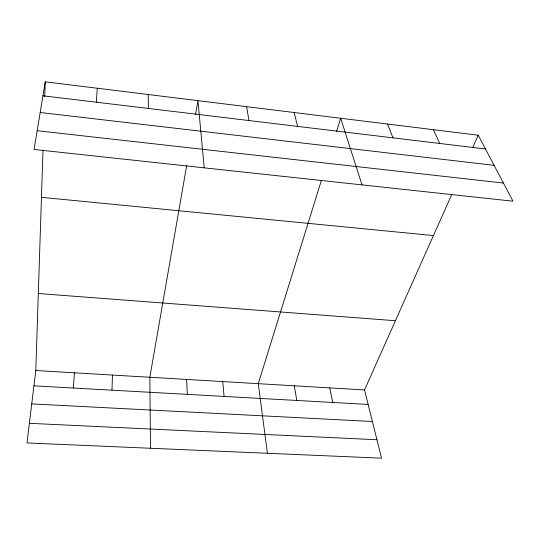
<?xml version="1.0" encoding="UTF-8"?>
<svg xmlns="http://www.w3.org/2000/svg" width="540" height="540" viewBox="0 0 540 540"><rect width="100%" height="100%" fill="white"/><g stroke="black" fill="none" stroke-linecap="round" stroke-linejoin="round"><path stroke-width="0.81" d="M451.784 194.461L364.534 389.948L381.544 458.177L27 442.955L35.795 370.528L42.984 150.755M44.752 96.721L45.245 81.824L478.231 135.223L513 201.204L34.074 149.459L45.245 81.824M111.969 390.184L112.475 375.057M96.282 102.202L97.328 88.243M73.291 388.031L74.459 372.809M186.739 165.22L149.843 377.264L150.491 448.254M195.541 114.595L197.971 100.656L204.215 167.839M321.388 180.367L258.269 383.67L267.408 453.276M336.461 131.814L340.673 118.26L361.996 184.889M472.797 147.386L478.231 135.223M29.383 423.313L376.954 439.756M31.739 403.907L372.398 421.497M33.932 385.837L368.145 404.44M35.795 370.528L364.534 389.948M38.313 293.517L395.429 320.726M41.465 197.323L433.431 235.575M37.166 130.714L503.442 183.06M40.176 112.496L494.093 165.328M42.937 95.789L485.474 148.966M433.384 129.695L439.736 143.471M387.545 124.038L392.958 137.849M294.158 112.522L297.587 126.387M329.704 387.889L332.775 402.476M246.598 106.657L248.987 120.548M294.287 385.796L296.804 400.471M222.73 381.571L224.087 396.428M186.59 379.438L187.346 394.382M148.223 94.52L148.372 108.459"/></g></svg>
